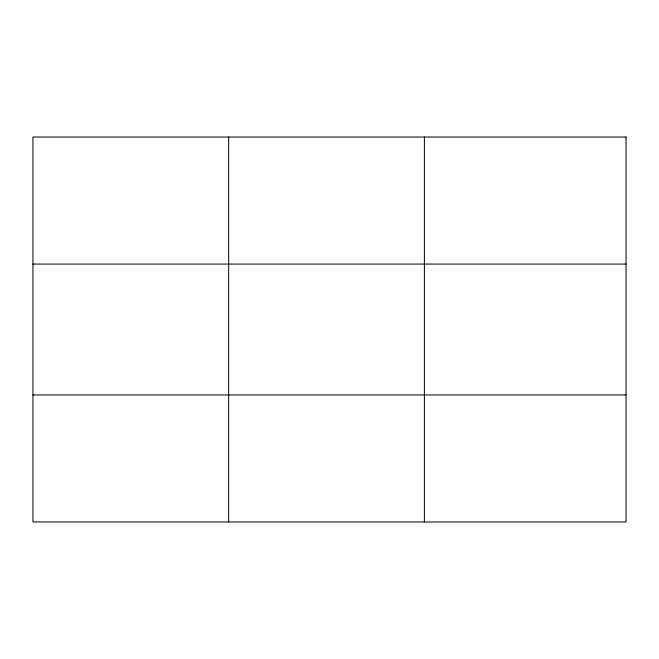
<?xml version="1.0" encoding="UTF-8"?>
<svg xmlns="http://www.w3.org/2000/svg" width="659" height="659" viewBox="0 0 659 659"><rect width="100%" height="100%" fill="white"/><g stroke="black" fill="none" stroke-linecap="round" stroke-linejoin="round"><path stroke-width="0.99" d="M228.673 521.969L228.673 137.031M424.396 521.969L424.396 137.031M32.95 264.061L626.05 264.061M32.95 394.939L626.05 394.939M626.05 137.031L626.05 521.969L32.95 521.969L32.95 137.031L626.05 137.031"/></g></svg>
